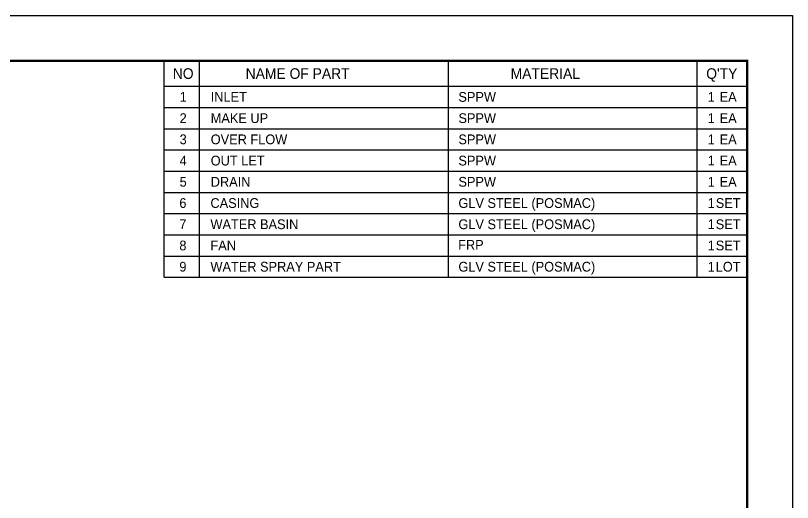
# Model space of a CAD drawing. Header units: millimetres. Extents: x 11380 to 40787, y 6310 to 27105.
# Drawn here: x 28758 to 40787, y 19576 to 27105 of the extents above; entities that cross this region are included whole.
import ezdxf
from ezdxf.enums import TextEntityAlignment as Align

# ---------------------------------------------------------------- set-up
doc = ezdxf.new("R2010")
doc.units = ezdxf.units.MM
for name, color, linetype in [('냉각탑_box', 1, 'Continuous'), ('냉각탑_form', 1, 'Continuous'), ('냉각탑_text', 3, 'Continuous')]:
    doc.layers.add(name, color=color, linetype=linetype)
doc.styles.add('돋움', font='Dotum.ttf')

# ---------------------------------------------------------------- blocks, each defined once
blk = doc.blocks.new('냉각탑form')
at = {"layer": 'Defpoints'}
blk.add_lwpolyline([(0, 297.07), (420.1, 297.07), (420.1, 0), (0, 0)], close=True, dxfattribs=at)
at = {"layer": '냉각탑_form', "const_width": 0.5}
blk.add_lwpolyline([(10, 287.07), (10, 10), (410.1, 10), (410.1, 287.07)], close=True, dxfattribs=at)

msp = doc.modelspace()

# ---------------------------------------------------------------- linework, layer by layer
at = {"layer": '냉각탑_box'}
for p, q in [((31603.1, 26404.9), (31603.1, 23057.2)), ((35457, 26404.9), (35457, 23057.2)), ((39305.1, 26404.9), (39305.1, 23057.2)), ((31061.3, 26011.1), (40087, 26011.1)), ((31061.3, 25682.9), (40087, 25682.9)), ((31061.3, 25354.6), (40087, 25354.6)), ((31061.3, 25026.4), (40087, 25026.4)), ((31061.3, 24698.2), (40087, 24698.2)), ((31061.3, 24370), (40087, 24370)), ((31061.3, 24041.8), (40087, 24041.8)), ((31061.3, 23713.6), (40087, 23713.6)), ((31061.3, 23385.4), (40087, 23385.4)), ((31061.3, 23057.2), (40087, 23057.2))]:
    msp.add_line(p, q, dxfattribs=at)
msp.add_lwpolyline([(31061.3, 23057.2), (31061.3, 26404.9), (40087, 26404.9), (40087, 22072.5)], dxfattribs=at)

# ---------------------------------------------------------------- block references
at = {"layer": '냉각탑_form', "xscale": 70.00000000000001, "yscale": 70.00000000000001, "zscale": 70.00000000000001}
msp.add_blockref('냉각탑form', (11380, 6310), dxfattribs=at)

# ---------------------------------------------------------------- texts
at = {"layer": '냉각탑_text', "style": '돋움'}
for s, height, p in [('NO', 164.11, (31353.4, 26208)), ('NAME OF PART', 164.106, (33125.7, 26208)), ('MATERIAL', 164.11, (36960.8, 26208)), ("Q'TY", 164.11, (39693.2, 26208)), ('1', 151, (31353.4, 25847)), ('1', 151, (39529.1, 25847)), ('EA', 150.98, (39791.6, 25847)), ('2', 151, (31353.4, 25518.7)), ('1', 151, (39529.1, 25518.7)), ('EA', 150.98, (39791.6, 25518.7)), ('3', 151, (31353.4, 25190.5)), ('1', 151, (39529.1, 25190.5)), ('EA', 150.98, (39791.6, 25190.5)), ('4', 151, (31353.4, 24862.3)), ('1', 151, (39529.1, 24862.3)), ('EA', 150.98, (39791.6, 24862.3)), ('5', 151, (31353.4, 24534.1)), ('1', 151, (39529.1, 24534.1)), ('EA', 150.98, (39791.6, 24534.1)), ('6', 151, (31349.1, 24205.9)), ('1', 151, (39529.1, 24205.9)), ('SET', 150.98, (39791.6, 24205.9)), ('7', 151, (31349.1, 23877.7)), ('1', 151, (39529.1, 23877.7)), ('SET', 150.98, (39791.6, 23877.7)), ('8', 151, (31349.1, 23549.5)), ('1', 151, (39529.1, 23549.5)), ('SET', 150.98, (39791.6, 23549.5)), ('9', 151, (31349.1, 23221.3)), ('1', 151, (39529.1, 23221.3)), ('LOT', 150.98, (39791.6, 23221.3))]:
    msp.add_text(s, height=height, dxfattribs=at).set_placement(p, align=Align.MIDDLE_CENTER)
for s, height, p in [('INLET ', 150.98, (31780.1, 25847)), ('SPPW', 150.98, (35615.1, 25847)), ('MAKE UP', 150.98, (31780.1, 25518.7)), ('SPPW', 150.98, (35615.1, 25518.7)), ('OVER FLOW', 150.98, (31780.1, 25190.5)), ('SPPW', 150.98, (35615.1, 25190.5)), ('OUT LET ', 150.98, (31780.1, 24862.3)), ('SPPW', 150.98, (35615.1, 24862.3)), ('DRAIN', 150.98, (31780.1, 24534.1)), ('SPPW', 150.98, (35615.1, 24534.1)), ('CASING', 150.98, (31775.7, 24205.9)), ('GLV STEEL (POSMAC)', 150.977, (35615.1, 24205.9)), ('WATER BASIN', 150.977, (31775.7, 23877.7)), ('GLV STEEL (POSMAC)', 150.977, (35615.1, 23877.7)), ('FAN', 150.98, (31775.7, 23549.5)), ('FRP', 150.98, (35610.8, 23559.6)), ('WATER SPRAY PART', 150.977, (31775.7, 23221.3)), ('GLV STEEL (POSMAC)', 150.977, (35615.1, 23221.3))]:
    msp.add_text(s, height=height, dxfattribs=at).set_placement(p, align=Align.MIDDLE_LEFT)

doc.saveas('drawing.dxf')
